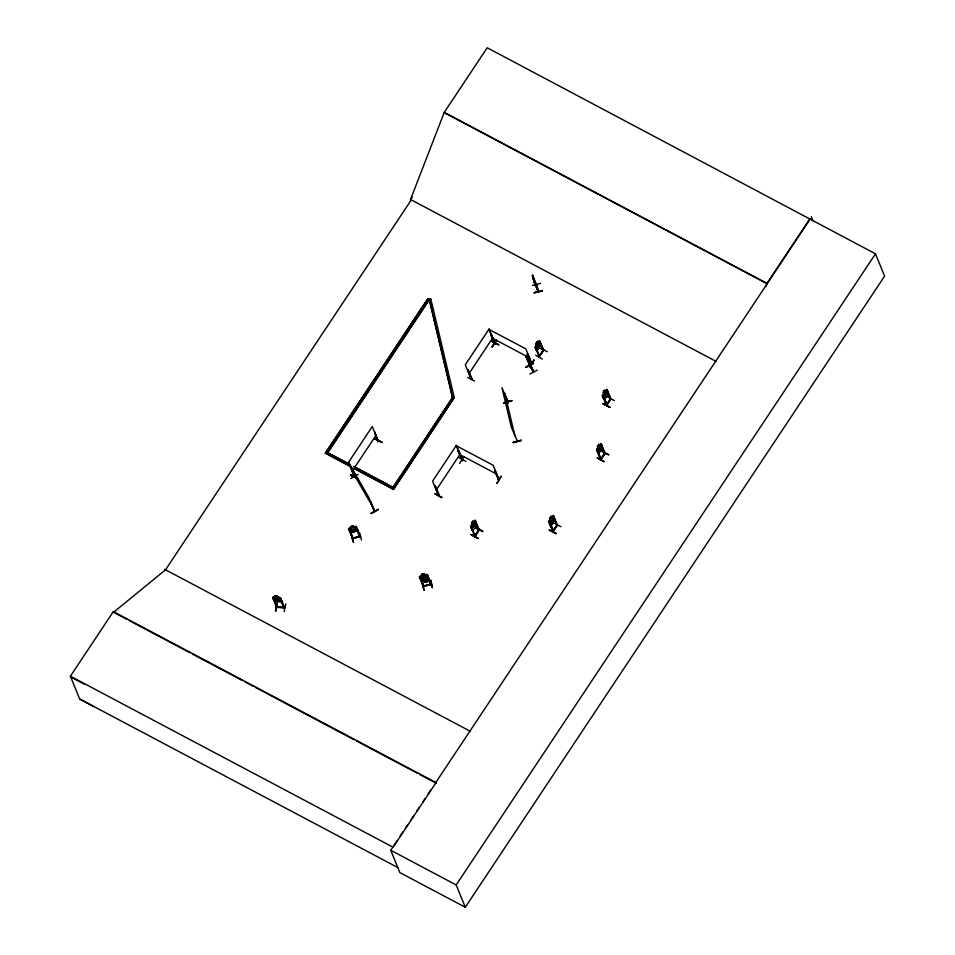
<?xml version="1.0" encoding="UTF-8"?>
<svg xmlns="http://www.w3.org/2000/svg" width="955" height="955" viewBox="0 0 955 955"><rect width="100%" height="100%" fill="white"/><g stroke="black" fill="none" stroke-linecap="round" stroke-linejoin="round"><path stroke-width="1.43" d="M476.199 525.059C476.808 519.842 474.969 532.532 471.782 529.846L470.636 526.838L475.065 520.32L474.432 520.63M540.649 345.412L540.709 343.621M602.139 448.349L602.199 446.558M497.985 479.124L499.047 479.613L493.126 465.228L456.132 445.639L462.53 460.573L459.391 452.025M494.595 343.943L494.881 343.287M471.018 378.765L471.722 378.24L471.113 379.195L465.312 364.774L489.139 328.902L495.203 344.254L493.102 338.142M495.108 343.907L488.841 329.296L525.835 348.885L531.756 363.27C529.38 363.485 530.777 358.4 527.888 354.544L527.423 353.983L527.888 354.544M350.855 475.065L357.874 478.67L350.831 474.85M350.676 475.351L357.791 478.503M434.991 493.807L441.759 497.758M467.699 377.464L474.671 381.069M478.097 538.501L471.149 534.573M535.624 355.141L542.368 359.104M602.939 403.69L609.923 407.343L602.915 403.738M604.097 461.719L597.078 457.875L604.014 461.552M354.293 476.617L354.89 475.877L354.794 476.521M462.459 459.355L461.862 460.095M471.03 378.801L471.472 379.278L467.926 369.585L471.794 378.729L471.352 378.24M495.299 343.406L494.881 343.979L494.678 343.275M474.623 536.459C485.964 518.41 473.835 539.957 475.148 535.683M475.196 535.683L474.575 536.531L470.946 525.739M479.303 530.037L478.825 530.252M539.515 356.143L535.827 347.286L535.433 347.895L535.827 347.286M543.61 350.067L539.802 341.305L542.989 350.915L543.61 350.067L539.026 356.884L543.144 350.807M539.181 356.693L543.753 350.33L539.503 340.684L535.11 347.298L536.304 350.246L537.259 350.581L540.625 345.364M557.111 524.605L552.778 531.66L557.087 525.035M605.112 452.933L600.552 459.749M273.751 598.451L273.058 598.14L277.451 607.416L276.592 607.356L272.712 597.376L275.207 597.257M273.894 600.409L272.688 597.46L273.548 597.09L279.731 597.496L277.893 597.448L279.314 597.854L280.149 599.907L279.17 600.695L274.98 599.537L274.145 597.496L275.327 597.221L274.885 596.123M275.315 597.305L274.777 596.075L277.451 596.266L277.893 597.448M277.451 596.266L274.765 596.159M275.529 610.973L277.201 603.357L275.553 610.949M275.911 610.949L277.201 603.357M283.91 607.177C287.562 608.108 275.076 606.831 277.308 606.712M280.269 598.916L281.045 598.701L280.269 598.916L283.981 607.929L280.304 598.654M283.814 607.249L283.898 607.905M284.136 611.582L285.796 603.954M534.669 283.062L532.723 276.341L532.866 277.189M504.598 393.711L504.156 393.126L508.263 402.712L501.948 387.706L511.247 426.921L517.407 441.162M537.82 290.786L538.131 291.848L532.472 275.947L532.95 277.165M537.892 291.203L538.417 291.609M538.334 291.347L536.34 284.662M357.134 530.801L357.6 529.559M357.158 530.873L357.576 529.476M353.243 538.31L352.335 538.154M352.371 538.477L353.326 538.632L353.195 537.963M420.224 578.766C420.427 575.972 426.073 574.588 428.127 576.486M420.319 578.754L420.654 577.381M428.509 577.465L428.067 578.778L421.967 580.58L420.618 579.745L422.014 580.521L428.127 578.718L428.401 577.405M424.151 586.06L423.196 586.06M420.498 577.238L419.842 577.691L420.498 577.238L424.139 586.513L423.972 585.809M426.909 575.388L427.625 575.185L426.909 575.388L430.633 584.627L431.35 584.078M424.521 574.898L427.315 574.528L431.421 584.329L431.123 583.708L424.092 585.809M550.94 525.31C553.243 525.656 555.13 515.294 554.401 520.188L551.011 525.346L549.985 524.975L549.149 520.857L552.563 515.724M602.426 395.848L606.747 389.198L607.977 392.242M600.528 459.642L596.577 450.127L600.922 443.574L602.068 446.582M596.589 450.235L596.947 449.065M281.462 601.972L281.94 600.898L281.546 602.008L275.255 601.566L273.906 600.325M93.662 706.521L79.683 698.988L70.395 676.224L113.323 611.618L113.585 612.274L165.537 569.789L411.295 199.893L410.483 199.583L444.266 112.356L487.193 47.75L875.496 253.839L884.605 276.138L465.288 907.25L399.847 872.584L390.75 850.272L392.374 847.825M766.065 286.524L766.972 283.349L444.266 112.356M354.508 476.473L354.627 475.709M354.818 475.996L354.138 476.461M377.547 441.138L378.061 440.458M378.073 441.532L374.515 431.923L378.037 440.876M494.451 343.502L495.323 343.919M490.906 334.942L495.168 344.194L490.906 334.942L491.359 334.322M438.56 495.335L439.002 494.583M438.715 494.535L438.643 495.657L435.205 485.928L438.99 494.762M537.402 341.508L536.03 343.573L535.815 346.092L536.65 348.145L537.749 347.918L539.491 343.884L538.656 341.83L537.772 342.57L537.355 341.365L535.97 343.609M471.961 524.271L471.376 525.739L472.212 527.793L473.298 527.566L475.041 523.519L474.205 521.478L473.322 522.206M551.608 517.371L551.119 516.13L549.65 518.338L550.414 522.91L552.873 520.63L553.243 518.649L552.408 516.595L551.524 517.335M597.89 447.561L597.305 449.029L598.14 451.082L599.227 450.856L600.97 446.809L600.134 444.767L599.263 445.496L598.809 444.397M538.871 356.49L539.384 355.809M539.396 341.914L543.24 351.034L543.359 349.84M475.28 536.018L471.388 526.933L470.982 527.542L471.388 526.933M478.527 530.479L475.363 520.952L479.267 530.109M556.658 525.441L557.493 525.059L553.064 531.708L549.185 522.66L549.591 522.051L553.542 531.076L553.064 531.78L548.922 522.003M557.457 525.166L553.566 516.082L557.04 525.799M606.186 405.039L606.95 404.49L606.712 405.445L611.069 398.88L610.317 399.465L607.117 389.855L606.962 390.595C609.195 394.893 609.851 400.396 611.069 398.939L607.117 389.855M610.866 398.677L606.389 405.374M600.373 459.498L600.874 458.746M374.467 511.498L370.552 502.044L371.161 502.485M374.814 511.379L370.815 501.9M533.344 372.092L533.2 370.982M530.025 365.526L533.642 371.889L529.774 365.085M357.803 478.742L350.855 475.041M441.914 497.269L434.979 493.854M378.419 441.079L377.989 441.58M471.83 378.741L467.926 369.585M439.121 495.084L438.775 495.538M471.125 534.609L478.169 538.429L471.233 534.752M549.328 529.739L556.132 533.881M609.839 407.164L602.892 403.535M556.288 533.391L549.185 530.252M605.219 453.219L600.755 459.952L601.005 459.069M352.383 538.202L352.693 538.835L353.087 537.916M360.441 536.161L352.455 538.453M353.29 538.596L349.602 529.392L348.945 529.858L349.602 529.392M359.558 535.982L359.653 536.71L359.558 535.982L360.501 536.459L356.37 526.539L355.356 526.444M360.274 536.149L359.701 536.304M360.405 536.471L352.502 538.799M431.147 584.126L423.268 586.322L423.996 586.143M431.266 584.412L431.111 583.756M351.07 467.186C350.772 466.697 354.174 477.357 355.069 477.154M377.941 441.652L374.754 432.054M375.052 438.655L382.048 442.284L374.754 438.834M377.917 441.294L378.311 440.577L377.702 441.532M467.759 370.325L468.165 369.716M491.204 335.062L491.598 334.453M491.527 335.277L491.061 334.716M491.682 341.424L498.677 344.97M496.397 340.135L491.944 346.88L496.648 340.267M471.161 379.123L471.567 378.514M492.267 347.011L496.684 340.147M471.877 378.61L471.483 379.195M435.05 486.668L435.456 486.059M461.886 459.642L462.459 460.537L458.185 451.285L458.639 450.665L458.484 451.405M462.53 460.573L458.34 451.058M459.618 463.426L463.975 456.621M462.28 459.522L462.077 460.394L462.578 459.653M465.933 461.396L458.889 457.588M530.825 362.888L531.469 363.175M529.559 366.792L533.821 359.832M529.846 366.947L534.263 360.19M498.271 479.207C487.313 451.727 506.735 499.119 494.702 470.326M501.268 476.378L496.851 483.135M497.125 483.29L501.112 476.175M716.166 361.432L410.543 199.488L412.19 197.005M351.607 467.222L325.309 453.064L427.888 298.676L429.356 299.667L452.61 397.722L393.03 487.408L452.491 397.447L454.174 397.304L452.491 397.447L429.237 299.381L430.8 298.963L429.356 299.667L327.637 452.754L429.237 299.381M325.416 453.35L427.888 298.676M375.936 435.432L352.108 471.293L372.331 506.126M468.953 373.703L492.78 337.831M453.84 398.163L393.508 489.426L453.84 398.163L452.491 397.447M436.244 490.046L460.071 454.174M535.504 346.14L536.483 344.671L535.958 343.525M537.844 342.606L538.871 341.066M539.647 342.045L540.041 341.436M538.942 356.406L542.906 350.676M547.322 351.691L540.064 348.205M471.889 524.307L471.507 523.173L472.952 521.155M475.196 521.681L475.602 521.084M475.936 527.649L482.884 531.326L475.948 527.661M478.909 529.476L478.694 530.443M474.981 535.552L478.455 530.323M603.154 395.836L607.105 404.86L603.154 395.836L606.628 405.565L602.474 395.788L602.701 394.642M602.987 396.576L603.393 395.967M606.747 404.454L610.209 399.035M614.399 400.611L607.38 396.755M601.22 459.379L597.317 450.223L600.779 459.522M600.886 444.851L604.718 453.971L600.886 444.851L601.531 444.373L604.849 453.852M549.423 522.791L549.591 522.051M597.162 450.951L597.555 450.342M601.125 444.982L601.531 444.373M598.69 453.386C608.777 440.876 594.702 455.392 598.761 453.422M601.626 451.321L608.598 454.902M604.849 452.765L604.622 453.732M600.91 458.842L604.384 453.613M553.96 523.042L560.895 526.718M766.972 283.349L809.9 218.743M394.009 845.378L397.268 840.472M399.703 836.795L402.962 831.889M405.409 828.212L407.845 824.535M411.104 819.641L413.551 815.964M416.81 811.058L419.245 807.381M422.504 802.475L424.951 798.798M428.21 793.903L430.645 790.227M810.067 219.173L435.54 782.873L419.77 774.517M113.323 611.618L436.029 782.623L393.102 847.228L70.395 676.224M465.288 907.25L456.18 884.951L875.496 253.839M374.026 510.567L374.539 511.546M504.443 393.042L508.263 402.604L507.976 401.577M536.244 284.327L536.507 285.282M354.711 477.058L354.759 476.044M354.639 476.796L351.034 467.58M539.372 356.979L535.11 347.298M478.885 529.906L474.981 520.284M604.933 453.159L600.922 443.574M374.861 438.93L381.857 442.535M491.909 341.042L498.88 344.671M482.657 531.613L475.697 528.031M601.853 450.951L608.801 454.616M600.874 459.188L597.317 450.223M276.735 607.368L284.733 607.893L280.722 598.033L279.708 597.532M536.531 285.223L536.758 284.471M352.682 538.787L348.491 528.879L355.403 526.468L353.541 527.065L353.135 525.835L350.533 526.694L353.159 525.907M348.611 528.951L349.339 528.318M421.43 581.714L429.32 579.434M423.578 586.633L419.388 576.713L421.883 575.65M419.412 576.796L426.312 574.373M605.088 391.12L605.971 390.38L606.807 392.433L605.064 396.468L603.966 396.695L603.13 394.642L603.715 393.174C602.271 391.908 605.339 388.446 605.124 391.013M350.509 526.611L351.082 527.805L349.9 528.473L350.736 530.526L352.407 531.016L354.854 530.288L355.809 529.01L354.974 526.969L353.517 526.993M426.754 580.568L427.912 579.816L427.076 577.775L422.946 577.99L421.991 579.243L422.826 581.297L424.295 581.285L424.665 582.443L427.279 581.595L424.665 582.443M421.967 575.579L420.797 576.331L421.632 578.372L423.316 578.873L425.775 578.169L426.73 576.916L425.894 574.862L424.426 574.874L424.056 573.716L421.418 574.468L421.991 575.662M494.714 343.728L495.406 343.955M354.615 476.879L351.321 467.317M350.855 478.515L358.077 474.277M370.994 513.42L378.311 509.385M378.407 509.6L371.053 513.563L378.287 509.349M525.954 356.406L529.428 362.554M527.435 358.71C529.798 362.84 524.474 353.529 526.85 357.982M526.432 356.728L530.073 366.278L529.691 365.705M527.745 360.811L527.005 359.008L530.717 365.455M529.356 363.27L528.915 361.36M533.344 372.02L529.476 362.446L533.654 371.853M533.248 363.127L525.907 367.114L533.451 363.485M526.062 367.389L533.379 363.306M529.882 374.026L537.259 370.098M353.374 542.142L351.392 534.848L353.469 542.321M423.232 586L423.399 586.645M430.371 583.935L430.633 584.627M421.967 582.968L423.901 590.262M424.199 590.178L422.277 582.705M552.551 515.796L553.267 515.449L554.413 518.458M424.724 578.885L422.014 578.599L424.283 579.363L423.149 581.094L424.903 579.458L427.554 579.816L425.369 579.04L426.575 577.226L424.772 578.993M530.98 362.864L527.423 353.983M349.279 528.294L351.082 527.805M355.988 527.482C356.907 526.48 357.695 534.621 359.701 536.662L359.737 536.674M351.07 532.735L357.206 530.813L351.07 532.735L349.721 531.911M353.231 538.059L360.226 535.862M361.468 539.933L359.581 532.592M427.303 581.679L426.73 580.485L428.556 580.091M421.442 574.552L424.068 573.8M430.872 580.425L432.34 587.862L430.86 580.401M423.483 586.621L431.338 584.353M503.822 402.843L511.916 400.706L503.87 402.938M508.179 402.019L508.167 402.473M513.169 442.272L521.287 440.207L513.241 442.404M513.324 442.786L521.382 440.589M532.52 275.398L534.215 282.262L538.465 291.597M532.413 275.052L536.865 285.235M533.702 277.965L535.313 285.139M533.403 279.481L532.926 278.12M532.472 285.438L540.554 283.372M542.392 291.108L534.167 292.696L534.334 293.292M276.795 606.986L284.614 607.535M284.554 607.929L284.471 607.261L277.428 606.879M533.344 371.304L529.655 362.375M531.171 362.876L531.278 363.175M536.28 350.127L537.271 350.497M550.068 525.011L551.035 525.262M471.83 529.774L472.832 530.132M462.292 460.274L461.623 459.844L462.686 460.298M507.953 401.637L508.263 402.604M458.185 451.285L458.818 451.62M494.547 470.564L495.179 470.887M444.433 112.774L767.152 283.766M608.025 392.183C608.633 395.442 603.011 403.225 602.402 395.752M428.007 298.951L429.356 299.667M603.656 393.209L603.274 392.075M492.482 338.213L529.476 357.815M597.448 446.534L598.845 444.29L599.334 445.543M597.83 447.597L597.436 446.463M452.61 397.722L453.959 398.438M459.773 454.556L496.767 474.158M553.566 516.082L553.16 516.691M550.092 519.436L549.71 518.302M549.221 520.905L548.791 522.027M471.519 523.245L472.904 521L473.405 522.254M349.745 464.249L326.288 452.037M353.672 466.327L394.379 488.124M327.601 452.73L348.551 463.832M355.093 467.305L393.066 487.42M325.309 453.064L351.488 466.947M354.114 468.332L393.388 489.151M354.221 468.607L393.508 489.426M164.773 569.395L470.397 731.339M113.585 612.274L126.729 619.234M129.355 620.631L189.806 652.659M192.433 654.056L242.367 680.509M244.993 681.906L252.872 686.084M255.51 687.481L354.066 739.695M356.693 741.092L417.132 773.12M390.75 850.272L456.18 884.951M79.683 698.988L398.45 867.892M410.543 199.488L411.295 199.893M70.658 676.88L84.637 684.401M535.588 285.497L534.12 282.214M526.074 356.43L529.918 366.183M354.293 476.402L354.771 477.225M527.005 358.34L528.998 362.399L527.84 360.393M529.559 365.383L533.391 372.032M528.008 359.987L528.784 361.42M527.22 359.319L528.199 361.265M536.615 284.232L538.393 291.693L534.311 282.179M811.308 216.749L812.908 220.653M533.009 277.547L534.382 281.856L533.547 279.803M537.152 342.021L536.268 343.346M527.267 354.221L530.694 362.781M526.301 356.561L530.323 366.135M511.868 400.611L503.81 402.807M549.829 522.182L553.494 531.219M462.614 460.298L456.43 445.245L432.603 481.117L438.405 495.538L438.894 494.786L435.205 485.928M474.957 521.561L478.551 530.55M472.701 521.657L471.83 522.982M471.579 523.209L472.033 524.307M378.073 440.9L372.295 426.503L348.468 462.375L354.389 476.748M426.969 575.638L430.61 584.567M426.682 581.607L425.106 582.073M420.296 578.67L421.489 581.595L424.223 581.344M374.587 511.617L368.69 497.209L348.575 462.292L354.806 477.297M352.705 526.205L351.13 526.671M436.029 782.623L436.292 783.267M277.01 596.457L275.398 596.338M273.799 598.188L277.523 607.117M507.606 401.816L507.857 402.652M513.575 431.612L513.742 432.269M533.045 275.577L533.2 276.234M505.589 396.623L514.888 435.85M430.8 298.963L454.174 397.304M537.916 342.929L536.555 344.994L537.39 347.047L538.751 344.982L537.916 342.929M473.477 522.576L472.104 524.629L472.94 526.683L474.313 524.629L473.477 522.576M604.467 390.571L603.739 392.266L604.467 390.571M605.231 391.478L603.87 393.544L604.706 395.597L606.079 393.532L605.231 391.478M550.916 516.786L550.176 518.481L550.916 516.786M598.642 444.946L597.914 446.642L598.642 444.946M551.68 517.706L550.307 519.759L551.142 521.812L552.515 519.747L551.68 517.706M599.406 445.866L598.033 447.919L598.869 449.972L600.241 447.919L599.406 445.866M353.66 527.351L351.213 528.091L352.049 530.132L354.496 529.404L353.66 527.351M425.763 578.157L423.304 578.861L424.139 580.915L426.599 580.198L425.763 578.157M423.614 574.086L422.182 574.91L423.614 574.086M424.569 575.244L422.122 575.949L422.958 578.002L425.405 577.286L424.569 575.244M542.309 290.726L534.167 292.719L542.297 290.738M277.977 597.77L275.482 597.591L276.317 599.633L278.812 599.812L277.977 597.77"/></g></svg>
